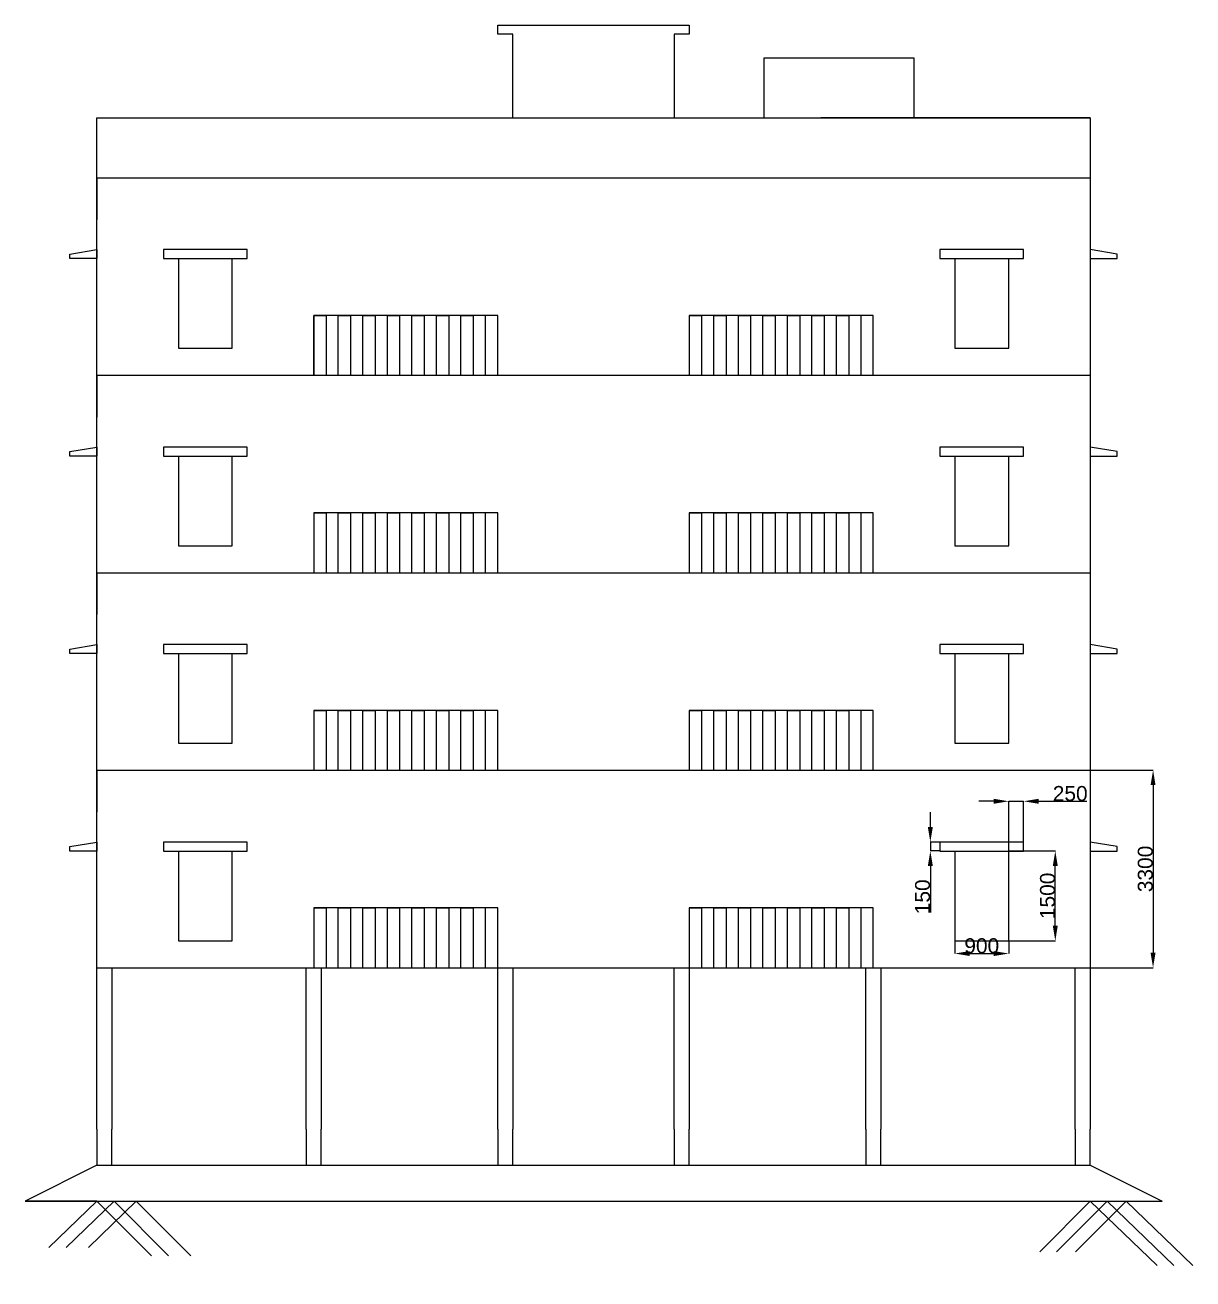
# Model space of a CAD drawing. Header units: millimetres. Extents: x 14705 to 60782, y -107 to 42157.
# Drawn here: x 15756 to 35273, y 21207 to 42157 of the extents above; entities that cross this region are included whole.
import ezdxf

# ---------------------------------------------------------------- set-up
doc = ezdxf.new("R2010")
doc.units = ezdxf.units.MM
for name, color, linetype in [('chajja', 31, 'Continuous'), ('dimension', 20, 'Continuous'), ('ground line', 122, 'Continuous'), ('wall', 7, 'Continuous'), ('window', 221, 'Continuous')]:
    doc.layers.add(name, color=color, linetype=linetype)
doc.styles.get("Standard").update_dxf_attribs({"font": 'arial.ttf'})
doc.dimstyles.new('ISO-25', dxfattribs={"dimtxt": 250, "dimasz": 250, "dimexe": 1.25, "dimexo": 0.625, "dimtad": 1, "dimtxsty": 'Standard', "dimcen": 2.5, "dimadec": 0, "dimazin": 0, "dimtfac": 1, "dimtmove": 0, "dimatfit": 3, "dimfxl": 1, "dimarcsym": 0})

# ---------------------------------------------------------------- blocks, each defined once
blk = doc.blocks.new('*D37')
at = {"layer": 'Defpoints', "color": 0, "transparency": 16777216}
for p in [(31294, 26857), (32194, 26857), (32194, 26644), (16956, 1607), (33556, 1607), (33556, 714)]:
    blk.add_point(p, dxfattribs=at)
at = {"layer": 'dimension', "color": 0, "lineweight": -2, "transparency": 16777216}
for p, q in [((31294, 26856), (31294, 26642)), ((32194, 26856), (32194, 26642)), ((31544, 26644), (31944, 26644)), ((16956, 1606), (16956, 713)), ((33556, 1606), (33556, 713)), ((17206, 714), (33306, 714))]:
    blk.add_line(p, q, dxfattribs=at)
at = {"layer": 'dimension', "color": 0, "transparency": 16777216}
for points in [[(31544, 26685), (31544, 26602), (31294, 26644)], [(31944, 26685), (31944, 26602), (32194, 26644)], [(17206, 756), (17206, 672), (16956, 714)], [(33306, 756), (33306, 672), (33556, 714)]]:
    blk.add_solid(points, dxfattribs=at)
at = {"layer": 'dimension', "color": 0, "transparency": 16777216, "char_height": 250, "attachment_point": 5}
for s, insert in [('900', (31744, 26772)), ('16600', (25256, 842))]:
    blk.add_mtext(s, dxfattribs=dict(at, insert=insert))
blk = doc.blocks.new('*D36')
at = {"layer": 'Defpoints', "color": 0, "transparency": 16777216}
for p in [(32194, 28357), (32973, 28357), (32194, 26857)]:
    blk.add_point(p, dxfattribs=at)
at = {"layer": 'dimension', "color": 0, "lineweight": -2, "transparency": 16777216}
for p, q in [((32194, 28357), (32974, 28357)), ((32973, 27107), (32973, 28107)), ((32194, 26857), (32974, 26857))]:
    blk.add_line(p, q, dxfattribs=at)
at = {"layer": 'dimension', "color": 0, "transparency": 16777216}
for points in [[(32931, 28107), (33014, 28107), (32973, 28357)], [(32931, 27107), (33014, 27107), (32973, 26857)]]:
    blk.add_solid(points, dxfattribs=at)
at = {"layer": 'dimension', "color": 0, "transparency": 16777216, "insert": (32844, 27607), "char_height": 250, "attachment_point": 5, "rotation": 90}
blk.add_mtext('1500', dxfattribs=at)
blk = doc.blocks.new('*D39')
at = {"layer": 'Defpoints', "color": 0, "transparency": 16777216}
for p in [(33556, 29707), (33556, 26407), (34607, 26407)]:
    blk.add_point(p, dxfattribs=at)
at = {"layer": 'dimension', "color": 0, "lineweight": -2, "transparency": 16777216}
for p, q in [((33557, 29707), (34608, 29707)), ((34607, 29457), (34607, 26657)), ((33557, 26407), (34608, 26407))]:
    blk.add_line(p, q, dxfattribs=at)
at = {"layer": 'dimension', "color": 0, "transparency": 16777216}
for points in [[(34565, 29457), (34648, 29457), (34607, 29707)], [(34565, 26657), (34648, 26657), (34607, 26407)]]:
    blk.add_solid(points, dxfattribs=at)
at = {"layer": 'dimension', "color": 0, "transparency": 16777216, "insert": (34478, 28057), "char_height": 250, "attachment_point": 5, "rotation": 90}
blk.add_mtext('3300', dxfattribs=at)
blk = doc.blocks.new('*D42')
at = {"layer": 'Defpoints', "color": 0, "transparency": 16777216}
for p in [(31044, 28507), (30885, 28357), (31044, 28357)]:
    blk.add_point(p, dxfattribs=at)
at = {"layer": 'dimension', "color": 0, "lineweight": -2, "transparency": 16777216}
for p, q in [((30885, 28757), (30885, 29007)), ((31043, 28507), (30883, 28507)), ((30885, 28507), (30885, 28357)), ((31043, 28357), (30883, 28357)), ((30885, 28107), (30885, 27327))]:
    blk.add_line(p, q, dxfattribs=at)
at = {"layer": 'dimension', "color": 0, "transparency": 16777216}
for points in [[(30843, 28757), (30926, 28757), (30885, 28507)], [(30843, 28107), (30926, 28107), (30885, 28357)]]:
    blk.add_solid(points, dxfattribs=at)
at = {"layer": 'dimension', "color": 0, "transparency": 16777216, "insert": (30756, 27592), "char_height": 250, "attachment_point": 5, "rotation": 90}
blk.add_mtext('150', dxfattribs=at)
blk = doc.blocks.new('*D43')
at = {"layer": 'Defpoints', "color": 0, "transparency": 16777216}
for p in [(32444, 29188), (32194, 28357), (32444, 28357)]:
    blk.add_point(p, dxfattribs=at)
at = {"layer": 'dimension', "color": 0, "lineweight": -2, "transparency": 16777216}
for p, q in [((31944, 29188), (31694, 29188)), ((32194, 28357), (32194, 29189)), ((32194, 29188), (32444, 29188)), ((32444, 28357), (32444, 29189)), ((32694, 29188), (33501, 29188))]:
    blk.add_line(p, q, dxfattribs=at)
at = {"layer": 'dimension', "color": 0, "transparency": 16777216}
for points in [[(31944, 29229), (31944, 29146), (32194, 29188)], [(32694, 29229), (32694, 29146), (32444, 29188)]]:
    blk.add_solid(points, dxfattribs=at)
at = {"layer": 'dimension', "color": 0, "transparency": 16777216, "insert": (33222, 29316), "char_height": 250, "attachment_point": 5}
blk.add_mtext('250', dxfattribs=at)

msp = doc.modelspace()

# ---------------------------------------------------------------- linework, layer by layer
at = {"layer": 'chajja'}
for p, q in [((16506.219, 38331.656), (16956.219, 38406.656)), ((16956.219, 38406.656), (16956.219, 38256.656)), ((19468.719, 38406.656), (18068.719, 38406.656)), ((18068.719, 38406.656), (18068.719, 38256.656)), ((19468.719, 38256.656), (19468.719, 38406.656)), ((32443.719, 38406.656), (31043.719, 38406.656)), ((31043.719, 38406.656), (31043.719, 38256.656)), ((32443.719, 38256.656), (32443.719, 38406.656)), ((33556.219, 38406.656), (33556.219, 38256.656)), ((34006.219, 38331.656), (33556.219, 38406.656)), ((16506.219, 38256.656), (16506.219, 38331.656)), ((16956.219, 38256.656), (16506.219, 38256.656)), ((18068.719, 38256.656), (19218.719, 38256.656)), ((19218.719, 38256.656), (19468.719, 38256.656)), ((31043.719, 38256.656), (32193.719, 38256.656)), ((32193.719, 38256.656), (32443.719, 38256.656)), ((33556.219, 38256.656), (34006.219, 38256.656)), ((34006.219, 38256.656), (34006.219, 38331.656)), ((16506.219, 35031.656), (16956.219, 35106.656)), ((16506.219, 34956.656), (16506.219, 35031.656)), ((16956.219, 35106.656), (16956.219, 34956.656)), ((19468.719, 35106.656), (18068.719, 35106.656)), ((18068.719, 35106.656), (18068.719, 34956.656)), ((19468.719, 34956.656), (19468.719, 35106.656)), ((32443.719, 35106.656), (31043.719, 35106.656)), ((31043.719, 35106.656), (31043.719, 34956.656)), ((32443.719, 34956.656), (32443.719, 35106.656)), ((33556.219, 35106.656), (33556.219, 34956.656)), ((34006.219, 35031.656), (33556.219, 35106.656)), ((34006.219, 34956.656), (34006.219, 35031.656)), ((16956.219, 34956.656), (16506.219, 34956.656)), ((18068.719, 34956.656), (19218.719, 34956.656)), ((19218.719, 34956.656), (19468.719, 34956.656)), ((31043.719, 34956.656), (32193.719, 34956.656)), ((32193.719, 34956.656), (32443.719, 34956.656)), ((33556.219, 34956.656), (34006.219, 34956.656)), ((16506.219, 31731.656), (16956.219, 31806.656)), ((16506.219, 31656.656), (16506.219, 31731.656)), ((16956.219, 31656.656), (16506.219, 31656.656)), ((16956.219, 31806.656), (16956.219, 31656.656)), ((19468.719, 31806.656), (18068.719, 31806.656)), ((18068.719, 31806.656), (18068.719, 31656.656)), ((18068.719, 31656.656), (19218.719, 31656.656)), ((19218.719, 31656.656), (19468.719, 31656.656)), ((19468.719, 31656.656), (19468.719, 31806.656)), ((32443.719, 31806.656), (31043.719, 31806.656)), ((31043.719, 31806.656), (31043.719, 31656.656)), ((31043.719, 31656.656), (32193.719, 31656.656)), ((32193.719, 31656.656), (32443.719, 31656.656)), ((32443.719, 31656.656), (32443.719, 31806.656)), ((33556.219, 31806.656), (33556.219, 31656.656)), ((34006.219, 31731.656), (33556.219, 31806.656)), ((33556.219, 31656.656), (34006.219, 31656.656)), ((34006.219, 31656.656), (34006.219, 31731.656)), ((16506.219, 28431.656), (16956.219, 28506.656)), ((16956.219, 28506.656), (16956.219, 28356.656)), ((19468.719, 28506.656), (18068.719, 28506.656)), ((18068.719, 28506.656), (18068.719, 28356.656)), ((19468.719, 28356.656), (19468.719, 28506.656)), ((32443.719, 28506.656), (31043.719, 28506.656)), ((31043.719, 28506.656), (31043.719, 28356.656)), ((32443.719, 28356.656), (32443.719, 28506.656)), ((33556.219, 28506.656), (33556.219, 28356.656)), ((34006.219, 28431.656), (33556.219, 28506.656)), ((16506.219, 28356.656), (16506.219, 28431.656)), ((16956.219, 28356.656), (16506.219, 28356.656)), ((18068.719, 28356.656), (19218.719, 28356.656)), ((19218.719, 28356.656), (19468.719, 28356.656)), ((31043.719, 28356.656), (32193.719, 28356.656)), ((32193.719, 28356.656), (32443.719, 28356.656)), ((33556.219, 28356.656), (34006.219, 28356.656)), ((34006.219, 28356.656), (34006.219, 28431.656))]:
    msp.add_line(p, q, dxfattribs=at)
at = {"layer": 'ground line'}
for p, q in [((15756.219, 22506.656), (34756.219, 22506.656)), ((16155.449, 21733.229), (16956.219, 22506.656)), ((16443.335, 21733.229), (17244.105, 22506.656)), ((16814.191, 21733.229), (17614.961, 22506.656)), ((16956.219, 22506.656), (17867.361, 21590.66)), ((17095.163, 22362.8), (17244.105, 22506.656)), ((17244.105, 22506.656), (18155.247, 21590.66)), ((17614.961, 22506.656), (18526.103, 21590.66)), ((33556.219, 22506.656), (32713.159, 21661.019)), ((33838.631, 22506.656), (32995.572, 21661.019)), ((34156.219, 22506.656), (33313.159, 21661.019)), ((33556.219, 22506.656), (34756.219, 22506.656)), ((33556.219, 22506.656), (34672.912, 21430.607)), ((33697.856, 22365.451), (33838.631, 22506.656)), ((33838.631, 22506.656), (34955.324, 21430.607)), ((34156.219, 22506.656), (35272.912, 21430.607)), ((17095.163, 22362.8), (17095.163, 22362.8))]:
    msp.add_line(p, q, dxfattribs=at)
at = {"layer": 'wall'}
for p, q in [((23656.219, 42006.656), (23656.219, 42156.656)), ((23656.219, 42156.656), (26856.219, 42156.656)), ((26856.219, 42156.656), (26856.219, 42006.656)), ((23906.219, 42006.656), (23656.219, 42006.656)), ((23906.219, 40606.656), (23906.219, 42006.656)), ((26856.219, 42006.656), (26606.219, 42006.656)), ((26606.219, 42006.656), (26606.219, 40606.656)), ((28106.219, 40606.656), (28106.219, 41606.656)), ((28106.219, 41606.656), (30606.219, 41606.656)), ((30606.219, 41606.656), (30606.219, 40606.656)), ((16956.219, 39606.656), (16956.219, 40606.656)), ((16956.219, 40606.656), (33556.219, 40606.656)), ((23906.219, 40606.656), (24756.219, 40606.656)), ((23906.219, 40606.656), (24756.219, 40606.656)), ((26606.219, 40606.656), (27606.219, 40606.656)), ((27606.219, 40606.656), (28106.219, 40606.656)), ((33556.219, 40606.656), (29056.219, 40606.656)), ((29206.219, 40606.656), (29206.219, 40606.656)), ((29206.219, 40606.656), (29741.219, 40606.656)), ((29891.219, 40606.656), (30426.219, 40606.656)), ((33556.219, 40606.656), (33556.219, 39606.656)), ((33556.219, 40606.656), (33556.219, 40606.656)), ((33556.219, 40606.656), (33556.219, 40606.656)), ((16956.219, 36306.656), (16956.219, 39606.656)), ((16956.219, 39606.656), (33556.219, 39606.656)), ((16956.219, 39606.656), (16956.219, 38906.656)), ((18318.719, 39606.656), (19218.719, 39606.656)), ((20581.219, 39606.656), (21793.719, 39606.656)), ((26606.219, 39606.656), (27818.719, 39606.656)), ((31293.719, 39606.656), (32193.719, 39606.656)), ((33556.219, 39606.656), (33556.219, 36306.656)), ((16956.219, 36306.656), (16956.219, 38406.656)), ((20581.219, 36306.656), (20581.219, 37306.656)), ((20581.219, 37306.656), (20786.219, 37306.656)), ((20786.219, 37306.656), (20786.219, 36306.656)), ((20991.219, 36306.656), (20991.219, 37306.656)), ((20991.219, 37306.656), (21196.219, 37306.656)), ((21196.219, 37306.656), (21196.219, 36306.656)), ((21401.219, 36306.656), (21401.219, 37306.656)), ((21401.219, 37306.656), (21606.219, 37306.656)), ((21606.219, 37306.656), (21606.219, 36306.656)), ((21811.219, 36306.656), (21811.219, 37306.656)), ((21811.219, 37306.656), (22016.219, 37306.656)), ((22016.219, 37306.656), (22016.219, 36306.656)), ((22221.219, 36306.656), (22221.219, 37306.656)), ((22221.219, 37306.656), (22426.219, 37306.656)), ((22426.219, 37306.656), (22426.219, 36306.656)), ((22631.219, 36306.656), (22631.219, 37306.656)), ((22631.219, 37306.656), (22836.219, 37306.656)), ((22836.219, 37306.656), (22836.219, 36306.656)), ((23041.219, 36306.656), (23041.219, 37306.656)), ((23041.219, 37306.656), (23246.219, 37306.656)), ((23246.219, 37306.656), (23246.219, 36306.656)), ((23451.219, 36306.656), (23451.219, 37306.656)), ((26856.219, 37306.656), (27061.219, 37306.656)), ((27061.219, 37306.656), (27061.219, 36306.656)), ((27266.219, 36306.656), (27266.219, 37306.656)), ((27266.219, 37306.656), (27471.219, 37306.656)), ((27471.219, 37306.656), (27471.219, 36306.656)), ((27676.219, 36306.656), (27676.219, 37306.656)), ((27676.219, 37306.656), (27881.219, 37306.656)), ((27881.219, 37306.656), (27881.219, 36306.656)), ((28086.219, 36306.656), (28086.219, 37306.656)), ((28086.219, 37306.656), (28291.219, 37306.656)), ((28291.219, 37306.656), (28291.219, 36306.656)), ((28496.219, 36306.656), (28496.219, 37306.656)), ((28496.219, 37306.656), (28701.219, 37306.656)), ((28701.219, 37306.656), (28701.219, 36306.656)), ((28906.219, 36306.656), (28906.219, 37306.656)), ((28906.219, 37306.656), (29111.219, 37306.656)), ((29111.219, 37306.656), (29111.219, 36306.656)), ((29316.219, 36306.656), (29316.219, 37306.656)), ((29316.219, 37306.656), (29521.219, 37306.656)), ((29521.219, 37306.656), (29521.219, 36306.656)), ((29726.219, 36306.656), (29726.219, 37306.656)), ((29931.219, 36306.656), (29931.219, 37306.656)), ((16956.219, 33006.656), (16956.219, 36306.656)), ((16956.219, 36306.656), (33556.219, 36306.656)), ((16956.219, 36306.656), (16956.219, 35606.656)), ((20786.219, 36306.656), (20991.219, 36306.656)), ((21196.219, 36306.656), (21401.219, 36306.656)), ((21606.219, 36306.656), (21811.219, 36306.656)), ((22016.219, 36306.656), (22221.219, 36306.656)), ((22426.219, 36306.656), (22631.219, 36306.656)), ((22836.219, 36306.656), (23041.219, 36306.656)), ((23246.219, 36306.656), (23451.219, 36306.656)), ((27061.219, 36306.656), (27266.219, 36306.656)), ((27471.219, 36306.656), (27676.219, 36306.656)), ((27881.219, 36306.656), (28086.219, 36306.656)), ((28291.219, 36306.656), (28496.219, 36306.656)), ((28701.219, 36306.656), (28906.219, 36306.656)), ((29111.219, 36306.656), (29316.219, 36306.656)), ((29521.219, 36306.656), (29726.219, 36306.656)), ((33556.219, 36306.656), (33556.219, 33006.656)), ((20581.219, 34006.656), (20786.219, 34006.656)), ((20786.219, 34006.656), (20786.219, 33006.656)), ((20991.219, 33006.656), (20991.219, 34006.656)), ((20991.219, 34006.656), (21196.219, 34006.656)), ((21196.219, 34006.656), (21196.219, 33006.656)), ((21401.219, 33006.656), (21401.219, 34006.656)), ((21401.219, 34006.656), (21606.219, 34006.656)), ((21606.219, 34006.656), (21606.219, 33006.656)), ((21811.219, 33006.656), (21811.219, 34006.656)), ((21811.219, 34006.656), (22016.219, 34006.656)), ((22016.219, 34006.656), (22016.219, 33006.656)), ((22221.219, 33006.656), (22221.219, 34006.656)), ((22221.219, 34006.656), (22426.219, 34006.656)), ((22426.219, 34006.656), (22426.219, 33006.656)), ((22631.219, 33006.656), (22631.219, 34006.656)), ((22631.219, 34006.656), (22836.219, 34006.656)), ((22836.219, 34006.656), (22836.219, 33006.656)), ((23041.219, 33006.656), (23041.219, 34006.656)), ((23041.219, 34006.656), (23246.219, 34006.656)), ((23246.219, 34006.656), (23246.219, 33006.656)), ((23451.219, 33006.656), (23451.219, 34006.656)), ((26856.219, 34006.656), (27061.219, 34006.656)), ((27061.219, 34006.656), (27061.219, 33006.656)), ((27266.219, 33006.656), (27266.219, 34006.656)), ((27266.219, 34006.656), (27471.219, 34006.656)), ((27471.219, 34006.656), (27471.219, 33006.656)), ((27676.219, 33006.656), (27676.219, 34006.656)), ((27676.219, 34006.656), (27881.219, 34006.656)), ((27881.219, 34006.656), (27881.219, 33006.656)), ((28086.219, 33006.656), (28086.219, 34006.656)), ((28086.219, 34006.656), (28291.219, 34006.656)), ((28291.219, 34006.656), (28291.219, 33006.656)), ((28496.219, 33006.656), (28496.219, 34006.656)), ((28496.219, 34006.656), (28701.219, 34006.656)), ((28701.219, 34006.656), (28701.219, 33006.656)), ((28906.219, 33006.656), (28906.219, 34006.656)), ((28906.219, 34006.656), (29111.219, 34006.656)), ((29111.219, 34006.656), (29111.219, 33006.656)), ((29316.219, 33006.656), (29316.219, 34006.656)), ((29316.219, 34006.656), (29521.219, 34006.656)), ((29521.219, 34006.656), (29521.219, 33006.656)), ((29726.219, 33006.656), (29726.219, 34006.656)), ((16956.219, 29706.656), (16956.219, 33006.656)), ((16956.219, 33006.656), (33556.219, 33006.656)), ((16956.219, 33006.656), (16956.219, 32306.656)), ((20786.219, 33006.656), (20991.219, 33006.656)), ((21196.219, 33006.656), (21401.219, 33006.656)), ((21606.219, 33006.656), (21811.219, 33006.656)), ((22016.219, 33006.656), (22221.219, 33006.656)), ((22426.219, 33006.656), (22631.219, 33006.656)), ((22836.219, 33006.656), (23041.219, 33006.656)), ((23246.219, 33006.656), (23451.219, 33006.656)), ((27061.219, 33006.656), (27266.219, 33006.656)), ((27471.219, 33006.656), (27676.219, 33006.656)), ((27881.219, 33006.656), (28086.219, 33006.656)), ((28291.219, 33006.656), (28496.219, 33006.656)), ((28701.219, 33006.656), (28906.219, 33006.656)), ((29111.219, 33006.656), (29316.219, 33006.656)), ((29521.219, 33006.656), (29726.219, 33006.656)), ((33556.219, 33006.656), (33556.219, 29706.656)), ((20581.219, 30706.656), (20786.219, 30706.656)), ((20786.219, 30706.656), (20786.219, 29706.656)), ((20991.219, 29706.656), (20991.219, 30706.656)), ((20991.219, 30706.656), (21196.219, 30706.656)), ((21196.219, 30706.656), (21196.219, 29706.656)), ((21401.219, 29706.656), (21401.219, 30706.656)), ((21401.219, 30706.656), (21606.219, 30706.656)), ((21606.219, 30706.656), (21606.219, 29706.656)), ((21811.219, 29706.656), (21811.219, 30706.656)), ((21811.219, 30706.656), (22016.219, 30706.656)), ((22016.219, 30706.656), (22016.219, 29706.656)), ((22221.219, 29706.656), (22221.219, 30706.656)), ((22221.219, 30706.656), (22426.219, 30706.656)), ((22426.219, 30706.656), (22426.219, 29706.656)), ((22631.219, 29706.656), (22631.219, 30706.656)), ((22631.219, 30706.656), (22836.219, 30706.656)), ((22836.219, 30706.656), (22836.219, 29706.656)), ((23041.219, 29706.656), (23041.219, 30706.656)), ((23041.219, 30706.656), (23246.219, 30706.656)), ((23246.219, 30706.656), (23246.219, 29706.656)), ((23451.219, 29706.656), (23451.219, 30706.656)), ((26856.219, 30706.656), (27061.219, 30706.656)), ((27061.219, 30706.656), (27061.219, 29706.656)), ((27266.219, 29706.656), (27266.219, 30706.656)), ((27266.219, 30706.656), (27471.219, 30706.656)), ((27471.219, 30706.656), (27471.219, 29706.656)), ((27676.219, 29706.656), (27676.219, 30706.656)), ((27676.219, 30706.656), (27881.219, 30706.656)), ((27881.219, 30706.656), (27881.219, 29706.656)), ((28086.219, 29706.656), (28086.219, 30706.656)), ((28086.219, 30706.656), (28291.219, 30706.656)), ((28291.219, 30706.656), (28291.219, 29706.656)), ((28496.219, 29706.656), (28496.219, 30706.656)), ((28496.219, 30706.656), (28701.219, 30706.656)), ((28701.219, 30706.656), (28701.219, 29706.656)), ((28906.219, 29706.656), (28906.219, 30706.656)), ((28906.219, 30706.656), (29111.219, 30706.656)), ((29111.219, 30706.656), (29111.219, 29706.656)), ((29316.219, 29706.656), (29316.219, 30706.656)), ((29316.219, 30706.656), (29521.219, 30706.656)), ((29521.219, 30706.656), (29521.219, 29706.656)), ((29726.219, 29706.656), (29726.219, 30706.656)), ((16956.219, 26406.656), (16956.219, 29706.656)), ((16956.219, 29706.656), (33556.219, 29706.656)), ((16956.219, 29706.656), (16956.219, 29006.656)), ((20786.219, 29706.656), (20991.219, 29706.656)), ((21196.219, 29706.656), (21401.219, 29706.656)), ((21606.219, 29706.656), (21811.219, 29706.656)), ((22016.219, 29706.656), (22221.219, 29706.656)), ((22426.219, 29706.656), (22631.219, 29706.656)), ((22836.219, 29706.656), (23041.219, 29706.656)), ((23246.219, 29706.656), (23451.219, 29706.656)), ((27061.219, 29706.656), (27266.219, 29706.656)), ((27471.219, 29706.656), (27676.219, 29706.656)), ((27881.219, 29706.656), (28086.219, 29706.656)), ((28291.219, 29706.656), (28496.219, 29706.656)), ((28701.219, 29706.656), (28906.219, 29706.656)), ((29111.219, 29706.656), (29316.219, 29706.656)), ((29521.219, 29706.656), (29726.219, 29706.656)), ((33556.219, 29706.656), (33556.219, 26406.656)), ((20581.219, 27406.656), (20786.219, 27406.656)), ((20786.219, 27406.656), (20786.219, 26406.656)), ((20991.219, 26406.656), (20991.219, 27406.656)), ((20991.219, 27406.656), (21196.219, 27406.656)), ((21196.219, 27406.656), (21196.219, 26406.656)), ((21401.219, 26406.656), (21401.219, 27406.656)), ((21401.219, 27406.656), (21606.219, 27406.656)), ((21606.219, 27406.656), (21606.219, 26406.656)), ((21811.219, 26406.656), (21811.219, 27406.656)), ((21811.219, 27406.656), (22016.219, 27406.656)), ((22016.219, 27406.656), (22016.219, 26406.656)), ((22221.219, 26406.656), (22221.219, 27406.656)), ((22221.219, 27406.656), (22426.219, 27406.656)), ((22426.219, 27406.656), (22426.219, 26406.656)), ((22631.219, 26406.656), (22631.219, 27406.656)), ((22631.219, 27406.656), (22836.219, 27406.656)), ((22836.219, 27406.656), (22836.219, 26406.656)), ((23041.219, 26406.656), (23041.219, 27406.656)), ((23041.219, 27406.656), (23246.219, 27406.656)), ((23246.219, 27406.656), (23246.219, 26406.656)), ((23451.219, 26406.656), (23451.219, 27406.656)), ((26856.219, 27406.656), (27061.219, 27406.656)), ((27061.219, 27406.656), (27061.219, 26406.656)), ((27266.219, 26406.656), (27266.219, 27406.656)), ((27266.219, 27406.656), (27471.219, 27406.656)), ((27471.219, 27406.656), (27471.219, 26406.656)), ((27676.219, 26406.656), (27676.219, 27406.656)), ((27676.219, 27406.656), (27881.219, 27406.656)), ((27881.219, 27406.656), (27881.219, 26406.656)), ((28086.219, 26406.656), (28086.219, 27406.656)), ((28086.219, 27406.656), (28291.219, 27406.656)), ((28291.219, 27406.656), (28291.219, 26406.656)), ((28496.219, 26406.656), (28496.219, 27406.656)), ((28496.219, 27406.656), (28701.219, 27406.656)), ((28701.219, 27406.656), (28701.219, 26406.656)), ((28906.219, 26406.656), (28906.219, 27406.656)), ((28906.219, 27406.656), (29111.219, 27406.656)), ((29111.219, 27406.656), (29111.219, 26406.656)), ((29316.219, 26406.656), (29316.219, 27406.656)), ((29316.219, 27406.656), (29521.219, 27406.656)), ((29521.219, 27406.656), (29521.219, 26406.656)), ((29726.219, 26406.656), (29726.219, 27406.656)), ((16956.219, 23706.656), (16956.219, 26406.656)), ((16956.219, 26406.656), (17206.219, 26406.656)), ((16956.219, 26406.656), (33556.219, 26406.656)), ((16956.219, 26406.656), (18318.719, 26406.656)), ((17206.219, 26406.656), (17206.219, 23706.656)), ((20456.219, 23706.656), (20456.219, 26406.656)), ((20456.219, 26406.656), (20706.219, 26406.656)), ((20456.219, 26406.656), (20581.219, 26406.656)), ((20706.219, 26406.656), (20706.219, 23706.656)), ((20786.219, 26406.656), (20991.219, 26406.656)), ((21196.219, 26406.656), (21401.219, 26406.656)), ((21606.219, 26406.656), (21811.219, 26406.656)), ((21793.719, 26406.656), (22693.719, 26406.656)), ((22016.219, 26406.656), (22221.219, 26406.656)), ((22426.219, 26406.656), (22631.219, 26406.656)), ((22836.219, 26406.656), (23041.219, 26406.656)), ((23246.219, 26406.656), (23451.219, 26406.656)), ((23656.219, 23706.656), (23656.219, 26406.656)), ((23656.219, 26406.656), (23906.219, 26406.656)), ((23906.219, 26406.656), (23906.219, 23706.656)), ((26606.219, 23706.656), (26606.219, 26406.656)), ((26606.219, 26406.656), (26856.219, 26406.656)), ((26856.219, 26406.656), (26856.219, 23706.656)), ((27061.219, 26406.656), (27266.219, 26406.656)), ((27471.219, 26406.656), (27676.219, 26406.656)), ((27818.719, 26406.656), (28718.719, 26406.656)), ((27881.219, 26406.656), (28086.219, 26406.656)), ((28291.219, 26406.656), (28496.219, 26406.656)), ((28701.219, 26406.656), (28906.219, 26406.656)), ((29111.219, 26406.656), (29316.219, 26406.656)), ((29521.219, 26406.656), (29726.219, 26406.656)), ((29806.219, 23706.656), (29806.219, 26406.656)), ((29806.219, 26406.656), (30056.219, 26406.656)), ((29806.219, 26406.656), (29931.219, 26406.656)), ((29931.219, 26406.656), (31293.719, 26406.656)), ((30056.219, 26406.656), (30056.219, 23706.656)), ((33306.219, 23706.656), (33306.219, 26406.656)), ((33306.219, 26406.656), (33556.219, 26406.656)), ((33556.219, 26406.656), (33556.219, 23706.656)), ((16956.219, 23706.656), (16956.219, 23106.656)), ((17206.219, 23106.656), (17206.219, 23706.656)), ((20456.219, 23706.656), (20456.219, 23106.656)), ((20706.219, 23106.656), (20706.219, 23706.656)), ((23656.219, 23706.656), (23656.219, 23106.656)), ((23906.219, 23106.656), (23906.219, 23706.656)), ((26606.219, 23706.656), (26606.219, 23106.656)), ((26856.219, 23106.656), (26856.219, 23706.656)), ((29806.219, 23706.656), (29806.219, 23106.656)), ((30056.219, 23106.656), (30056.219, 23706.656)), ((33306.219, 23706.656), (33306.219, 23106.656)), ((33556.219, 23106.656), (33556.219, 23706.656)), ((16956.219, 23106.656), (15756.219, 22506.656)), ((16956.219, 23106.656), (17206.219, 23106.656)), ((16956.219, 23106.656), (33556.219, 23106.656)), ((20456.219, 23106.656), (20706.219, 23106.656)), ((23656.219, 23106.656), (23906.219, 23106.656)), ((26606.219, 23106.656), (26856.219, 23106.656)), ((29806.219, 23106.656), (30056.219, 23106.656)), ((33306.219, 23106.656), (33556.219, 23106.656)), ((33556.219, 23106.656), (34756.219, 22506.656)), ((16956.219, 22506.656), (15756.219, 22506.656)), ((16956.219, 22506.656), (16155.449, 21733.229)), ((16956.219, 22506.656), (33556.219, 22506.656))]:
    msp.add_line(p, q, dxfattribs=at)
for points in [[(20581.219, 36306.656), (23656.219, 36306.656), (23656.219, 37306.656), (20581.219, 37306.656)], [(26856.219, 36306.656), (29931.219, 36306.656), (29931.219, 37306.656), (26856.219, 37306.656)], [(20581.219, 33006.656), (23656.219, 33006.656), (23656.219, 34006.656), (20581.219, 34006.656)], [(26856.219, 33006.656), (29931.219, 33006.656), (29931.219, 34006.656), (26856.219, 34006.656)], [(20581.219, 29706.656), (23656.219, 29706.656), (23656.219, 30706.656), (20581.219, 30706.656)], [(26856.219, 29706.656), (29931.219, 29706.656), (29931.219, 30706.656), (26856.219, 30706.656)], [(20581.219, 26406.656), (23656.219, 26406.656), (23656.219, 27406.656), (20581.219, 27406.656)], [(26856.219, 26406.656), (29931.219, 26406.656), (29931.219, 27406.656), (26856.219, 27406.656)]]:
    msp.add_lwpolyline(points, close=True, dxfattribs=at)
at = {"layer": 'window'}
for p, q in [((18318.719, 38256.656), (18318.719, 36756.656)), ((19218.719, 36756.656), (19218.719, 38256.656)), ((31293.719, 38256.656), (31293.719, 36756.656)), ((32193.719, 36756.656), (32193.719, 38256.656)), ((18318.719, 36756.656), (19218.719, 36756.656)), ((31293.719, 36756.656), (32193.719, 36756.656)), ((18318.719, 34956.656), (18318.719, 33456.656)), ((19218.719, 33456.656), (19218.719, 34956.656)), ((31293.719, 34956.656), (31293.719, 33456.656)), ((32193.719, 33456.656), (32193.719, 34956.656)), ((18318.719, 33456.656), (19218.719, 33456.656)), ((31293.719, 33456.656), (32193.719, 33456.656)), ((18318.719, 31656.656), (18318.719, 30156.656)), ((19218.719, 30156.656), (19218.719, 31656.656)), ((31293.719, 31656.656), (31293.719, 30156.656)), ((32193.719, 30156.656), (32193.719, 31656.656)), ((18318.719, 30156.656), (19218.719, 30156.656)), ((31293.719, 30156.656), (32193.719, 30156.656)), ((18318.719, 28356.656), (18318.719, 26856.656)), ((19218.719, 26856.656), (19218.719, 28356.656)), ((31293.719, 28356.656), (31293.719, 26856.656)), ((32193.719, 26856.656), (32193.719, 28356.656)), ((18318.719, 26856.656), (19218.719, 26856.656)), ((31293.719, 26856.656), (32193.719, 26856.656))]:
    msp.add_line(p, q, dxfattribs=at)

# ---------------------------------------------------------------- dimensions: what is measured, and where the dimension line sits
at = {"layer": 'dimension'}
for base, p1, p2, picture, middle in [((34606.637, 26406.656), (33556.219, 29706.656), (33556.219, 26406.656), '*D39', (34478.283, 28056.656)), ((30884.715, 28356.656), (31043.719, 28506.656), (31043.719, 28356.656), '*D42', (30756.446, 27592.047)), ((32972.548, 28356.656), (32193.719, 26856.656), (32193.719, 28356.656), '*D36', (32844.279, 27606.656))]:
    dim = msp.add_linear_dim(base=base, p1=p1, p2=p2, angle=90, dimstyle='ISO-25', dxfattribs=at)
    dim.commit()
    dim.dimension.update_dxf_attribs({"geometry": picture, "text_midpoint": middle})
for base, p1, p2, picture, middle in [((32443.719, 29187.654), (32193.719, 28356.656), (32443.719, 28356.656), '*D43', (33222.226, 29315.922)), ((33556.219, 713.868), (16956.219, 1606.656), (33556.219, 1606.656), '*D37', (25256.219, 842.136)), ((32193.719, 26643.607), (31293.719, 26856.656), (32193.719, 26856.656), '*D37', (31743.719, 26771.875))]:
    dim = msp.add_linear_dim(base=base, p1=p1, p2=p2, dimstyle='ISO-25', dxfattribs=at)
    dim.commit()
    dim.dimension.update_dxf_attribs({"geometry": picture, "text_midpoint": middle})

doc.saveas('drawing.dxf')
